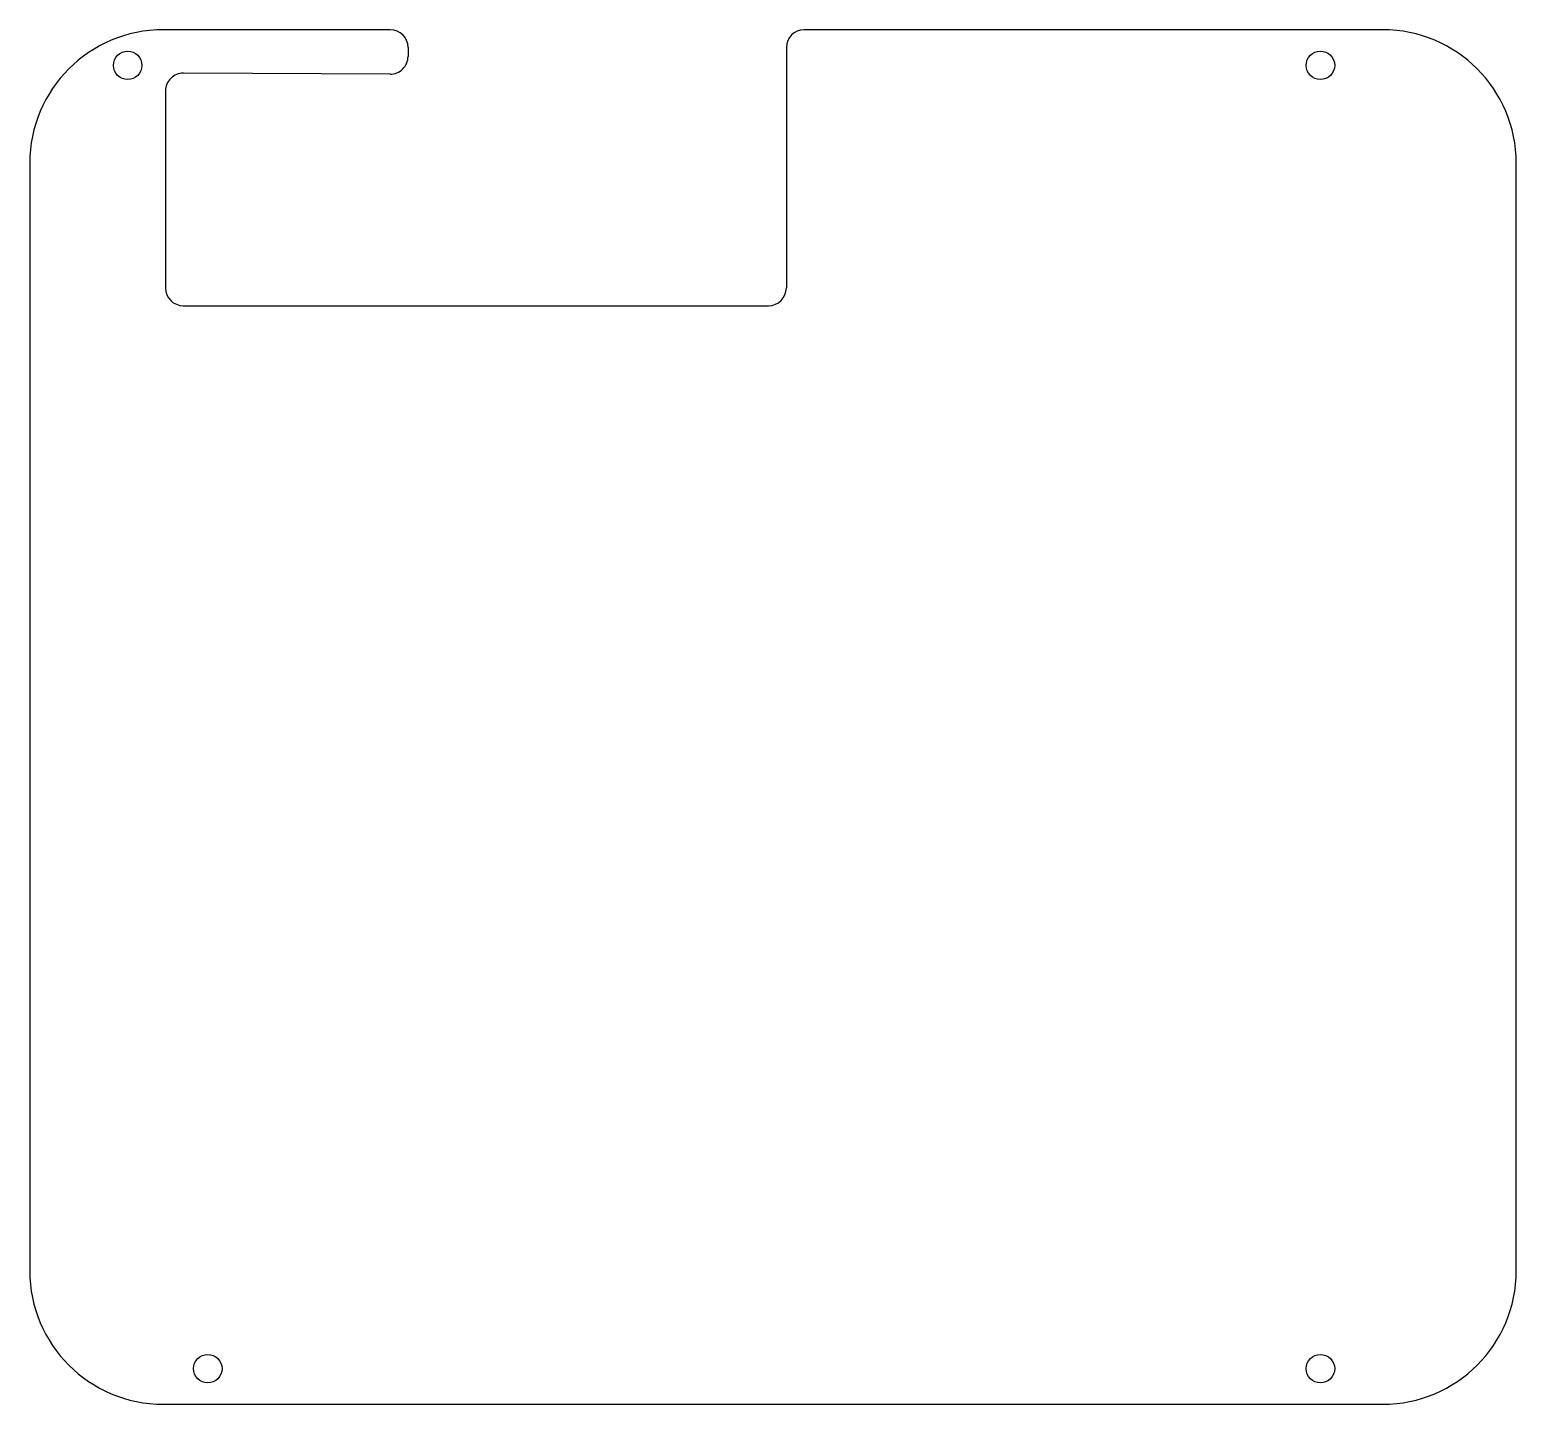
# Model space of a CAD drawing. Header units: inches. Extents: x 0 to 167, y 0 to 154.
import ezdxf

# ---------------------------------------------------------------- set-up
doc = ezdxf.new("R2010")
doc.units = ezdxf.units.IN
doc.header["$MEASUREMENT"] = 0

msp = doc.modelspace()

# ---------------------------------------------------------------- linework, layer by layer
at = {"color": 1}
for p, q in [((40.5, 154.4), (15, 154.4)), ((152, 154.4), (87, 154.4)), ((42.5, 152.4), (42.5, 151.41)), ((85, 152.4), (85, 125.4)), ((40.49, 149.41), (17.26, 149.52)), ((15.25, 147.52), (15.25, 125.4)), ((0, 139.4), (0, 15)), ((167, 15), (167, 139.4)), ((17.25, 123.4), (83, 123.4)), ((15, 0), (152, 0))]:
    msp.add_line(p, q, dxfattribs=at)
for centre in [(11, 150.4), (145, 150.4), (20, 4), (145, 4)]:
    msp.add_circle(centre, 1.6, dxfattribs=at)
for centre, radius, start, end in [((15, 139.4), 15, 90, 180), ((40.5, 152.4), 2, 0, 90), ((87, 152.4), 2, 90, 180), ((152, 139.4), 15, 0, 90), ((40.5, 151.41), 2, 269.7237, 0), ((17.25, 147.52), 2, 89.7237, 180), ((17.25, 125.4), 2, 180, 270), ((83, 125.4), 2, 270, 0), ((15, 15), 15, 180, 270), ((152, 15), 15, 270, 0)]:
    msp.add_arc(centre, radius, start, end, dxfattribs=at)

doc.saveas('drawing.dxf')
